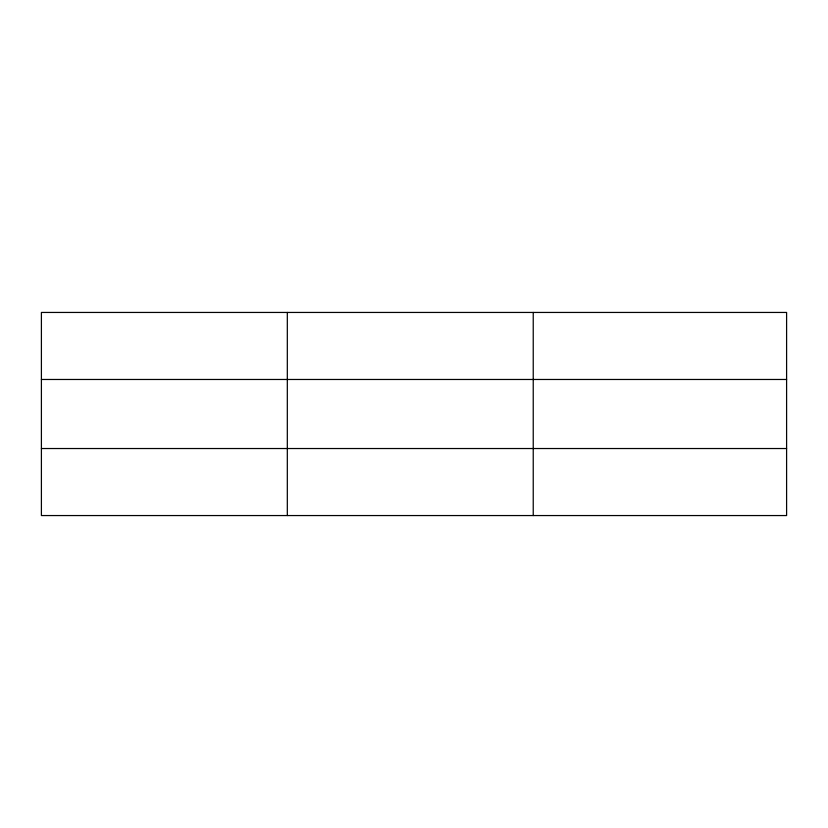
<?xml version="1.0" encoding="UTF-8"?>
<svg xmlns="http://www.w3.org/2000/svg" width="828" height="828" viewBox="0 0 828 828"><rect width="100%" height="100%" fill="white"/><g stroke="black" fill="none" stroke-linecap="round" stroke-linejoin="round"><path stroke-width="1.24" d="M287.316 312.446L287.316 515.554M533.232 312.446L533.232 515.554M786.6 448.528L786.6 515.554L41.4 515.554L41.4 312.446L786.6 312.446L786.6 448.528L41.4 448.528M41.4 379.472L786.6 379.472"/></g></svg>
